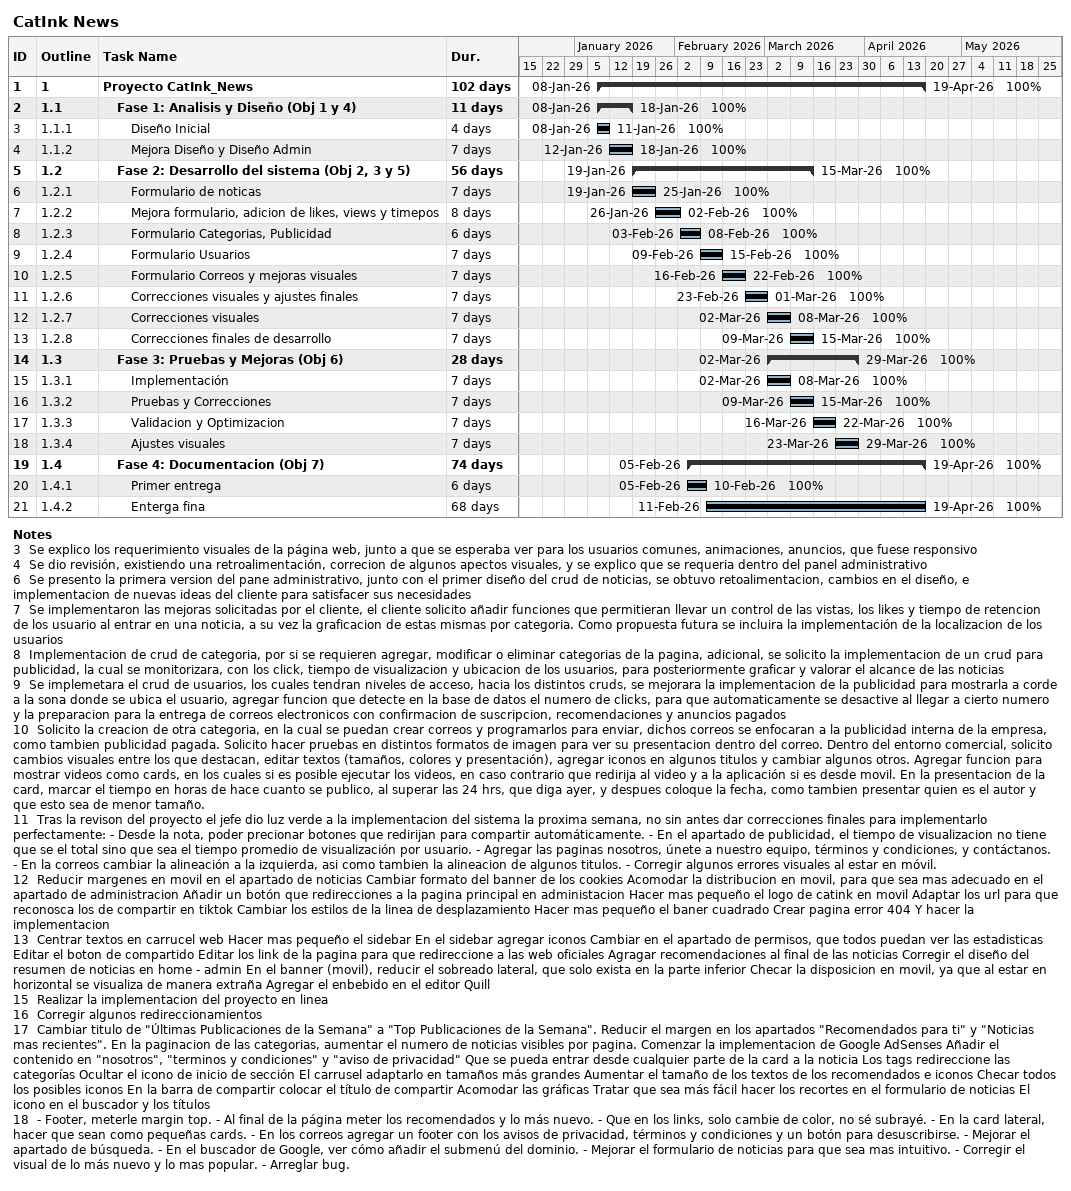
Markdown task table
CatInk News

| ID | WBS | Task | Duration | Start | Finish | % complete |
|---|---|---|---|---|---|---|
| 1 | 1 | **Proyecto CatInk_News** | 102d | 2026-01-08 | 2026-04-19 | 100 |
| 2 | 1.1 | **Fase 1: Analisis y Diseño (Obj 1 y 4)** | 11d | 2026-01-08 | 2026-01-18 | 100 |
| 3 | 1.1.1 | Diseño Inicial | 4d | 2026-01-08 | 2026-01-11 | 100 |
| 4 | 1.1.2 | Mejora Diseño y Diseño Admin | 7d | 2026-01-12 | 2026-01-18 | 100 |
| 5 | 1.2 | **Fase 2: Desarrollo del sistema (Obj 2, 3 y 5)** | 56d | 2026-01-19 | 2026-03-15 | 100 |
| 6 | 1.2.1 | Formulario de noticas | 7d | 2026-01-19 | 2026-01-25 | 100 |
| 7 | 1.2.2 | Mejora formulario, adicion de likes, views y timepos | 8d | 2026-01-26 | 2026-02-02 | 100 |
| 8 | 1.2.3 | Formulario Categorias, Publicidad | 6d | 2026-02-03 | 2026-02-08 | 100 |
| 9 | 1.2.4 | Formulario Usuarios | 7d | 2026-02-09 | 2026-02-15 | 100 |
| 10 | 1.2.5 | Formulario Correos y mejoras visuales | 7d | 2026-02-16 | 2026-02-22 | 100 |
| 11 | 1.2.6 | Correcciones visuales y ajustes finales | 7d | 2026-02-23 | 2026-03-01 | 100 |
| 12 | 1.2.7 | Correcciones visuales | 7d | 2026-03-02 | 2026-03-08 | 100 |
| 13 | 1.2.8 | Correcciones finales de desarrollo | 7d | 2026-03-09 | 2026-03-15 | 100 |
| 14 | 1.3 | **Fase 3: Pruebas y Mejoras (Obj 6)** | 28d | 2026-03-02 | 2026-03-29 | 100 |
| 15 | 1.3.1 | Implementación | 7d | 2026-03-02 | 2026-03-08 | 100 |
| 16 | 1.3.2 | Pruebas y Correcciones | 7d | 2026-03-09 | 2026-03-15 | 100 |
| 17 | 1.3.3 | Validacion y Optimizacion | 7d | 2026-03-16 | 2026-03-22 | 100 |
| 18 | 1.3.4 | Ajustes visuales | 7d | 2026-03-23 | 2026-03-29 | 100 |
| 19 | 1.4 | **Fase 4: Documentacion (Obj 7)** | 74d | 2026-02-05 | 2026-04-19 | 100 |
| 20 | 1.4.1 | Primer entrega | 6d | 2026-02-05 | 2026-02-10 | 100 |
| 21 | 1.4.2 | Enterga fina | 68d | 2026-02-11 | 2026-04-19 | 100 |

Notes
- 3: Se explico los requerimiento visuales de la página web, junto a que se esperaba ver para los usuarios comunes, animaciones, anuncios, que fuese responsivo
- 4: Se dio revisión, existiendo una retroalimentación, correcion de algunos apectos visuales, y se explico que se requeria dentro del panel administrativo
- 6: Se presento la primera version del pane administrativo, junto con el primer diseño del crud de noticias, se obtuvo retoalimentacion, cambios en el diseño, e implementacion de nuevas ideas del cliente para satisfacer sus necesidades
- 7: Se implementaron las mejoras solicitadas por el cliente, el cliente solicito añadir funciones que permitieran llevar un control de las vistas, los likes y tiempo de retencion de los usuario al entrar en una noticia, a su vez la graficacion de estas mismas por categoria. Como propuesta futura se incluira la implementación de la localizacion de los usuarios
- 8: Implementacion de crud de categoria, por si se requieren agregar, modificar o eliminar categorias de la pagina, adicional, se solicito la implementacion de un crud para publicidad, la cual se monitorizara, con los click, tiempo de visualizacion y ubicacion de los usuarios, para posteriormente graficar y valorar el alcance de las noticias
- 9: Se implemetara el crud de usuarios, los cuales tendran niveles de acceso, hacia los distintos cruds, se mejorara la implementacion de la publicidad para mostrarla a corde a la sona donde se ubica el usuario, agregar funcion que detecte en la base de datos el numero de clicks, para que automaticamente se desactive al llegar a cierto numero y la preparacion para la entrega de correos electronicos con confirmacion de suscripcion, recomendaciones y anuncios pagados
- 10: Solicito la creacion de otra categoria, en la cual se puedan crear correos y programarlos para enviar, dichos correos se enfocaran a la publicidad interna de la empresa, como tambien publicidad pagada. Solicito hacer pruebas en distintos formatos de imagen para ver su presentacion dentro del correo. Dentro del entorno comercial, solicito cambios visuales entre los que destacan, editar textos (tamaños, colores y presentación), agregar iconos en algunos titulos y cambiar algunos otros. Agregar funcion para mostrar videos como cards, en los cuales si es posible ejecutar los videos, en caso contrario que redirija al video y a la aplicación si es desde movil. En la presentacion de la card, marcar el tiempo en horas de hace cuanto se publico, al superar las 24 hrs, que diga ayer, y despues coloque la fecha, como tambien presentar quien es el autor y que esto sea de menor tamaño.
- 11: Tras la revison del proyecto el jefe dio luz verde a la implementacion del sistema la proxima semana, no sin antes dar correcciones finales para implementarlo perfectamente: - Desde la nota, poder precionar botones que redirijan para compartir automáticamente. - En el apartado de publicidad, el tiempo de visualizacion no tiene que se el total sino que sea el tiempo promedio de visualización por usuario. - Agregar las paginas nosotros, únete a nuestro equipo, términos y condiciones, y contáctanos. - En la correos cambiar la alineación a la izquierda, asi como tambien la alineacion de algunos titulos. - Corregir algunos errores visuales al estar en móvil.
- 12: Reducir margenes en movil en el apartado de noticias Cambiar formato del banner de los cookies Acomodar la distribucion en movil, para que sea mas adecuado en el apartado de administracion Añadir un botón que redirecciones a la pagina principal en administacion Hacer mas pequeño el logo de catink en movil Adaptar los url para que reconosca los de compartir en tiktok Cambiar los estilos de la linea de desplazamiento Hacer mas pequeño el baner cuadrado Crear pagina error 404 Y hacer la implementacion
- 13: Centrar textos en carrucel web Hacer mas pequeño el sidebar En el sidebar agregar iconos Cambiar en el apartado de permisos, que todos puedan ver las estadisticas Editar el boton de compartido Editar los link de la pagina para que redireccione a las web oficiales Agragar recomendaciones al final de las noticias Corregir el diseño del resumen de noticias en home - admin En el banner (movil), reducir el sobreado lateral, que solo exista en la parte inferior Checar la disposicion en movil, ya que al estar en horizontal se visualiza de manera extraña Agregar el enbebido en el editor Quill
- 15: Realizar la implementacion del proyecto en linea
- 16: Corregir algunos redireccionamientos
- 17: Cambiar titulo de "Últimas Publicaciones de la Semana" a "Top Publicaciones de la Semana". Reducir el margen en los apartados "Recomendados para ti" y "Noticias mas recientes". En la paginacion de las categorias, aumentar el numero de noticias visibles por pagina. Comenzar la implementacion de Google AdSenses Añadir el contenido en "nosotros", "terminos y condiciones" y "aviso de privacidad" Que se pueda entrar desde cualquier parte de la card a la noticia Los tags redireccione las categorías Ocultar el icono de inicio de sección El carrusel adaptarlo en tamaños más grandes Aumentar el tamaño de los textos de los recomendados e iconos Checar todos los posibles iconos En la barra de compartir colocar el título de compartir Acomodar las gráficas Tratar que sea más fácil hacer los recortes en el formulario de noticias El icono en el buscador y los títulos
- 18: - Footer, meterle margin top. - Al final de la página meter los recomendados y lo más nuevo. - Que en los links, solo cambie de color, no sé subrayé. - En la card lateral, hacer que sean como pequeñas cards. - En los correos agregar un footer con los avisos de privacidad, términos y condiciones y un botón para desuscribirse. - Mejorar el apartado de búsqueda. - En el buscador de Google, ver cómo añadir el submenú del dominio. - Mejorar el formulario de noticias para que sea mas intuitivo. - Corregir el visual de lo más nuevo y lo mas popular. - Arreglar bug.
